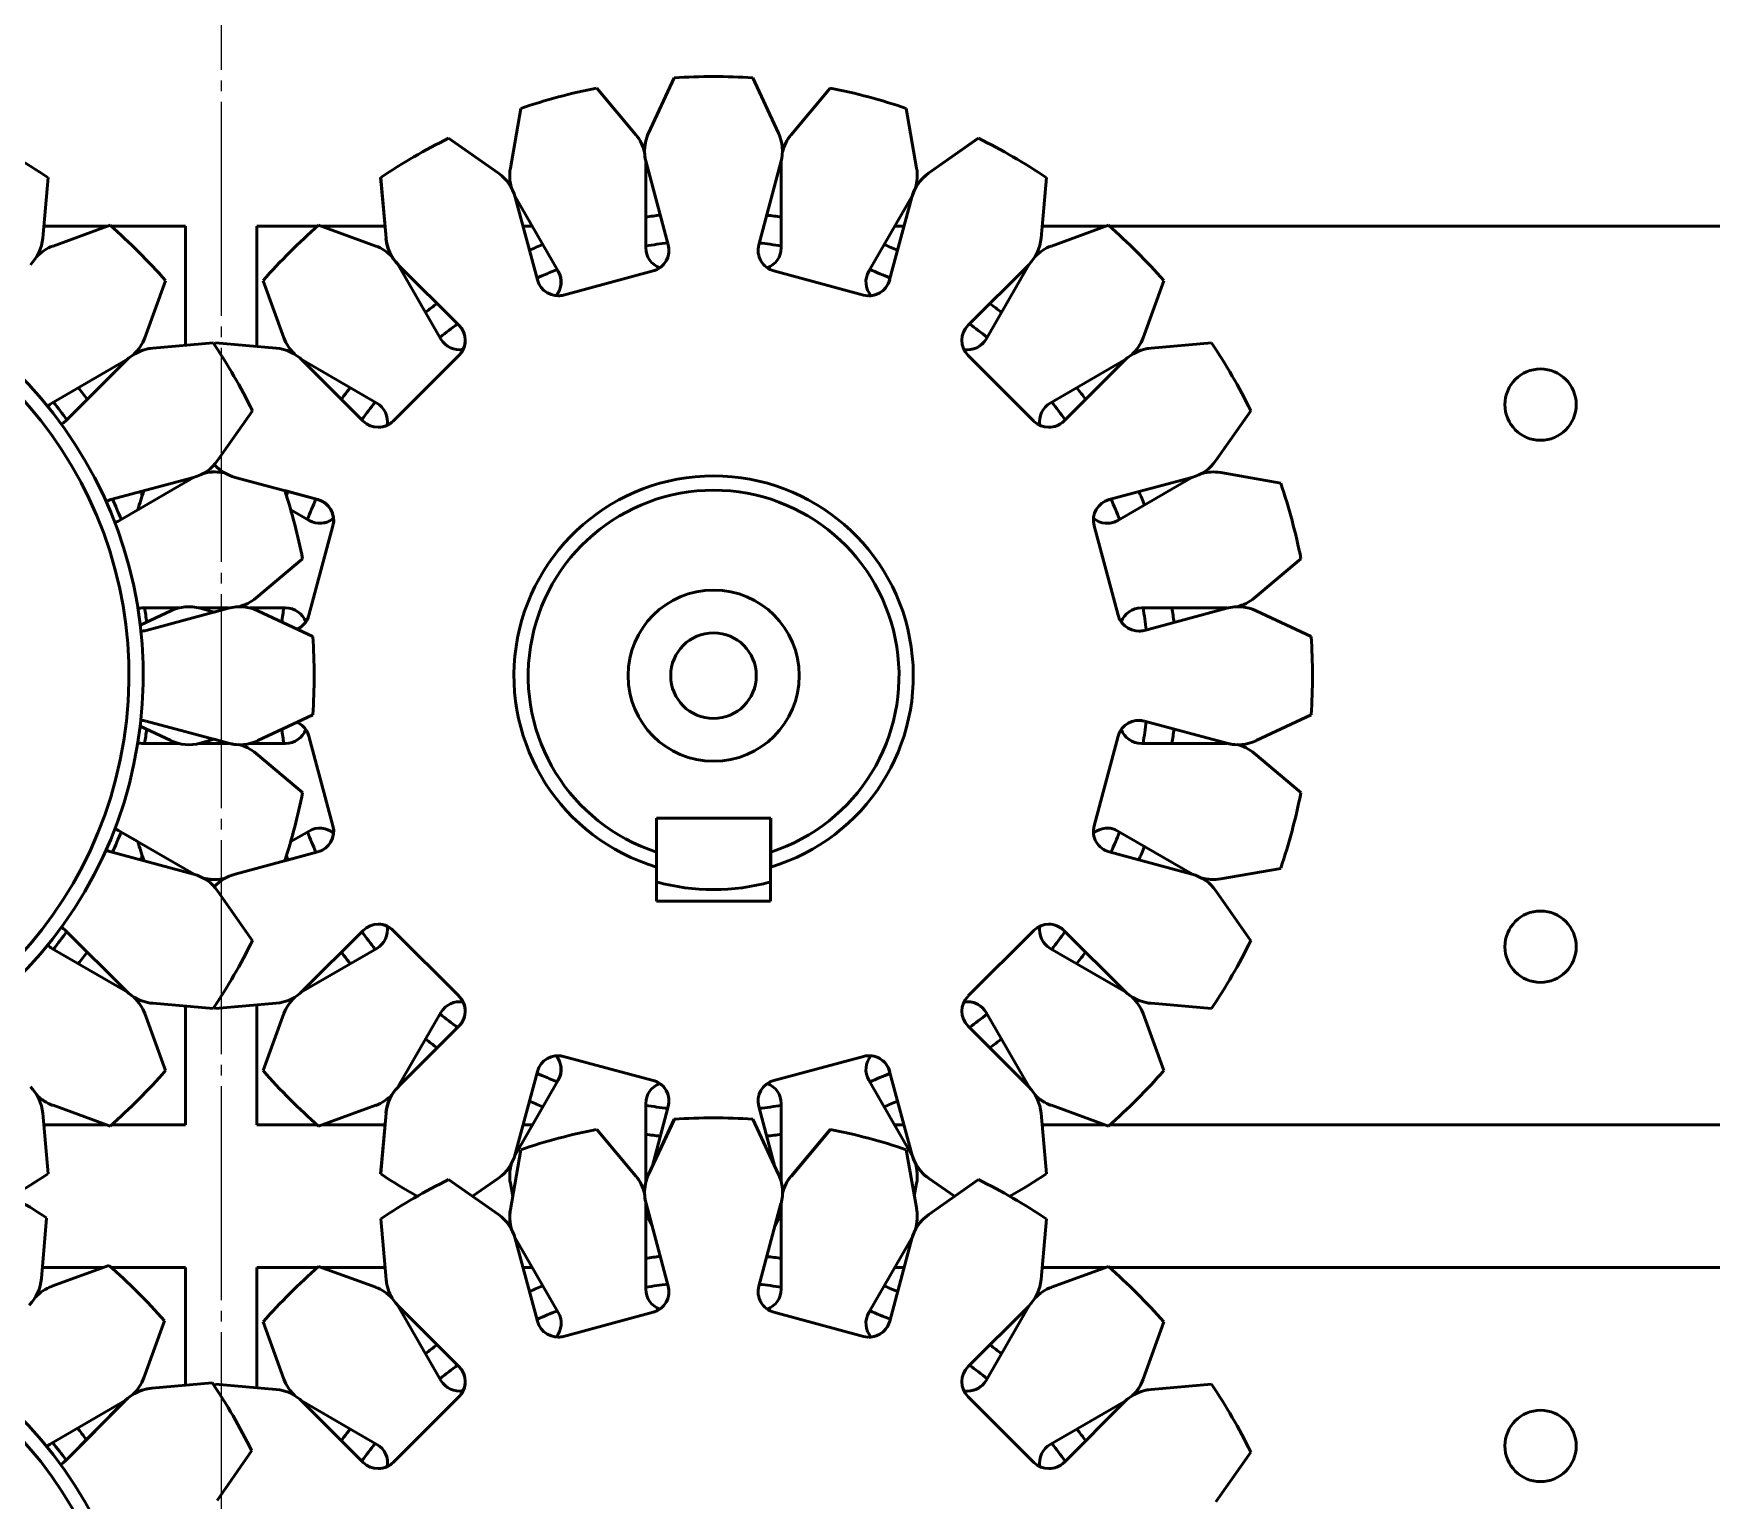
# Model space of a CAD drawing. Header units: millimetres. Extents: x 4915 to 15267, y 4787 to 10268.
# Drawn here: x 6264.6 to 6382.2, y 9086 to 9188.8 of the extents above; entities that cross this region are included whole.
import ezdxf

# ---------------------------------------------------------------- set-up
doc = ezdxf.new("R2010")
doc.units = ezdxf.units.MM
doc.linetypes.add('JIS_08_15', pattern=[17.25, 15, -0.75, 0.75, -0.75])
doc.layers.add('中心線', color=4, linetype='JIS_08_15', lineweight=25)
doc.layers.add('外形線', color=7, linetype='Continuous', lineweight=50)

msp = doc.modelspace()

# ---------------------------------------------------------------- linework, layer by layer
at = {"layer": '中心線'}
msp.add_line((6277.74, 9908.5), (6277.74, 8443.88), dxfattribs=at)
at = {"layer": '外形線'}
for p, q in [((6306.8, 9181.7), (6304.06, 9184.97)), ((6309.5, 9185.69), (6307.7, 9181.82)), ((6307.7, 9181.82), (6309.5, 9185.69)), ((6316.8, 9181.82), (6315, 9185.69)), ((6317.7, 9181.7), (6320.44, 9184.97)), ((6320.44, 9184.97), (6317.7, 9181.7)), ((6298.01, 9179.35), (6298.75, 9183.55)), ((6298.75, 9183.55), (6298.01, 9179.35)), ((6326.49, 9179.35), (6325.75, 9183.55)), ((6297.17, 9179), (6293.68, 9181.45)), ((6330.83, 9181.45), (6327.33, 9179)), ((6327.33, 9179), (6330.82, 9181.45)), ((6307.5, 9173.78), (6307.5, 9179.78)), ((6307.52, 9179.78), (6309.08, 9173.98)), ((6309.07, 9173.98), (6307.52, 9179.78)), ((6315.43, 9173.98), (6316.98, 9179.78)), ((6317, 9173.78), (6317, 9179.78)), ((6317, 9179.78), (6317, 9173.78)), ((6265.22, 9174.45), (6265.59, 9178.7)), ((6289.29, 9174.45), (6288.91, 9178.7)), ((6288.92, 9178.7), (6289.29, 9174.45)), ((6335.22, 9174.45), (6335.59, 9178.7)), ((6299.9, 9171.52), (6298.35, 9177.32)), ((6301.36, 9172.13), (6298.36, 9177.33)), ((6298.36, 9177.33), (6301.36, 9172.13)), ((6323.14, 9172.13), (6326.14, 9177.33)), ((6324.6, 9171.52), (6326.16, 9177.32)), ((6326.16, 9177.32), (6324.6, 9171.52)), ((6265.29, 9175.28), (6269.72, 9175.28)), ((6265.94, 9173.9), (6269.94, 9175.35)), ((6269.94, 9175.35), (6265.94, 9173.9)), ((6270.03, 9175.28), (6275.24, 9175.28)), ((6275.24, 9175.28), (6275.24, 9166.94)), ((6280.24, 9175.28), (6284.47, 9175.28)), ((6280.24, 9166.86), (6280.24, 9175.28)), ((6280.24, 9175.28), (6280.24, 9166.86)), ((6288.57, 9173.9), (6284.56, 9175.35)), ((6284.78, 9175.28), (6289.21, 9175.28)), ((6298.89, 9175.28), (6299.55, 9175.28)), ((6324.95, 9175.28), (6325.61, 9175.28)), ((6335.29, 9175.28), (6339.72, 9175.28)), ((6335.94, 9173.9), (6339.94, 9175.35)), ((6339.94, 9175.35), (6335.94, 9173.9)), ((6340.03, 9175.28), (6420.24, 9175.28)), ((6293.14, 9167.38), (6290.14, 9172.58)), ((6294.4, 9168.35), (6290.15, 9172.59)), ((6290.15, 9172.59), (6294.4, 9168.35)), ((6308.01, 9172.15), (6301.74, 9170.46)), ((6308.01, 9172.15), (6301.74, 9170.46)), ((6322.77, 9170.46), (6316.49, 9172.15)), ((6330.11, 9168.35), (6334.35, 9172.59)), ((6331.36, 9167.38), (6334.36, 9172.58)), ((6334.36, 9172.58), (6331.36, 9167.38)), ((6272.37, 9167.46), (6273.83, 9171.47)), ((6282.13, 9167.46), (6280.67, 9171.47)), ((6280.67, 9171.47), (6282.13, 9167.46)), ((6342.37, 9167.46), (6343.83, 9171.47)), ((6277.17, 9167.11), (6272.93, 9166.74)), ((6272.93, 9166.74), (6277.17, 9167.11)), ((6281.58, 9166.74), (6277.33, 9167.11)), ((6294.4, 9166.23), (6289.8, 9161.63)), ((6294.4, 9166.23), (6289.8, 9161.63)), ((6334.7, 9161.63), (6330.11, 9166.23)), ((6347.17, 9167.11), (6342.93, 9166.74)), ((6342.93, 9166.74), (6347.17, 9167.11)), ((6265.86, 9162.89), (6271.05, 9165.89)), ((6266.82, 9161.63), (6271.07, 9165.87)), ((6271.07, 9165.87), (6266.82, 9161.63)), ((6287.68, 9161.63), (6283.44, 9165.87)), ((6288.64, 9162.89), (6283.45, 9165.89)), ((6283.45, 9165.89), (6288.64, 9162.89)), ((6335.86, 9162.89), (6341.05, 9165.89)), ((6336.82, 9161.63), (6341.07, 9165.87)), ((6341.07, 9165.87), (6336.82, 9161.63)), ((6277.48, 9158.86), (6279.92, 9162.35)), ((6347.48, 9158.86), (6349.92, 9162.35)), ((6276.54, 9158), (6276.68, 9158.02)), ((6276.68, 9158.02), (6276.54, 9157.99)), ((6277.96, 9157.99), (6277.82, 9158.02)), ((6352.02, 9157.28), (6347.82, 9158.02)), ((6270, 9156.13), (6275.8, 9157.68)), ((6275.8, 9157.66), (6270.61, 9154.66)), ((6278.71, 9157.68), (6284.5, 9156.13)), ((6284.5, 9156.13), (6282.2, 9156.75)), ((6340, 9156.13), (6345.8, 9157.68)), ((6340.61, 9154.66), (6345.8, 9157.66)), ((6345.8, 9157.66), (6340.61, 9154.66)), ((6270.61, 9154.66), (6271.89, 9155.41)), ((6283.89, 9154.66), (6282.61, 9155.41)), ((6285.56, 9154.29), (6283.88, 9148.01)), ((6285.56, 9154.29), (6283.88, 9148.01)), ((6340.62, 9148.01), (6338.94, 9154.29)), ((6280.18, 9149.23), (6283.44, 9151.97)), ((6350.18, 9149.23), (6353.44, 9151.97)), ((6272.25, 9148.53), (6274.78, 9148.53)), ((6278.25, 9148.51), (6272.46, 9146.95)), ((6276.17, 9148.53), (6278.25, 9148.53)), ((6277.25, 9148.24), (6276.25, 9148.51)), ((6277.25, 9148.24), (6278.25, 9148.51)), ((6279.73, 9148.53), (6282.25, 9148.53)), ((6342.25, 9148.53), (6348.25, 9148.53)), ((6342.46, 9146.95), (6348.25, 9148.51)), ((6348.25, 9148.51), (6342.46, 9146.95)), ((6272.05, 9147.32), (6274.2, 9148.33)), ((6274.2, 9148.33), (6272.05, 9147.32)), ((6284.16, 9146.53), (6280.3, 9148.33)), ((6354.16, 9146.53), (6350.3, 9148.33)), ((6272.05, 9140.23), (6274.2, 9139.23)), ((6274.2, 9139.23), (6272.05, 9140.23)), ((6272.46, 9140.6), (6278.25, 9139.05)), ((6280.3, 9139.23), (6284.16, 9141.03)), ((6348.25, 9139.05), (6342.46, 9140.6)), ((6342.46, 9140.6), (6348.25, 9139.05)), ((6350.3, 9139.23), (6354.16, 9141.03)), ((6274.78, 9139.03), (6272.25, 9139.03)), ((6278.25, 9139.03), (6276.17, 9139.03)), ((6276.25, 9139.05), (6277.25, 9139.32)), ((6278.25, 9139.05), (6277.25, 9139.32)), ((6282.25, 9139.03), (6279.73, 9139.03)), ((6283.88, 9139.54), (6285.56, 9133.26)), ((6283.88, 9139.54), (6285.56, 9133.26)), ((6338.94, 9133.26), (6340.62, 9139.54)), ((6348.25, 9139.03), (6342.25, 9139.03)), ((6283.44, 9135.58), (6280.18, 9138.32)), ((6353.44, 9135.58), (6350.18, 9138.32)), ((6308.26, 9133.78), (6316.26, 9133.78)), ((6308.26, 9131.41), (6308.26, 9133.78)), ((6316.25, 9130.36), (6316.25, 9133.78)), ((6316.26, 9133.78), (6316.26, 9131.41)), ((6271.89, 9132.15), (6270.61, 9132.89)), ((6270.61, 9132.89), (6275.8, 9129.89)), ((6282.61, 9132.15), (6283.89, 9132.89)), ((6345.8, 9129.89), (6340.61, 9132.89)), ((6340.61, 9132.89), (6345.8, 9129.89)), ((6275.8, 9129.87), (6270, 9131.42)), ((6284.5, 9131.42), (6278.71, 9129.87)), ((6282.2, 9130.81), (6284.5, 9131.42)), ((6345.8, 9129.87), (6340, 9131.42)), ((6308.25, 9127.98), (6308.25, 9130.36)), ((6316.25, 9127.98), (6316.25, 9130.36)), ((6316.25, 9130.36), (6316.25, 9127.98)), ((6347.82, 9129.53), (6352.02, 9130.27)), ((6276.68, 9129.53), (6276.54, 9129.56)), ((6276.54, 9129.56), (6276.68, 9129.53)), ((6279.92, 9125.2), (6277.48, 9128.69)), ((6277.82, 9129.53), (6277.96, 9129.56)), ((6349.92, 9125.2), (6347.48, 9128.69)), ((6316.25, 9127.98), (6308.25, 9127.98)), ((6271.07, 9121.68), (6266.82, 9125.92)), ((6266.82, 9125.92), (6271.07, 9121.68)), ((6283.44, 9121.68), (6287.68, 9125.92)), ((6289.8, 9125.92), (6294.4, 9121.33)), ((6289.8, 9125.92), (6294.4, 9121.33)), ((6330.11, 9121.33), (6334.7, 9125.92)), ((6341.07, 9121.68), (6336.82, 9125.92)), ((6336.82, 9125.92), (6341.07, 9121.68)), ((6271.05, 9121.66), (6265.86, 9124.66)), ((6283.45, 9121.66), (6288.64, 9124.66)), ((6288.64, 9124.66), (6283.45, 9121.66)), ((6341.05, 9121.66), (6335.86, 9124.66)), ((6277.17, 9120.44), (6272.93, 9120.81)), ((6272.93, 9120.81), (6277.17, 9120.44)), ((6275.24, 9120.61), (6275.24, 9112.28)), ((6277.33, 9120.44), (6281.58, 9120.81)), ((6280.24, 9112.28), (6280.24, 9120.69)), ((6280.24, 9120.69), (6280.24, 9112.28)), ((6290.14, 9114.97), (6293.14, 9120.17)), ((6334.36, 9114.97), (6331.36, 9120.17)), ((6331.36, 9120.17), (6334.36, 9114.97)), ((6347.17, 9120.44), (6342.93, 9120.81)), ((6342.93, 9120.81), (6347.17, 9120.44)), ((6273.83, 9116.09), (6272.37, 9120.09)), ((6280.67, 9116.09), (6282.13, 9120.09)), ((6282.13, 9120.09), (6280.67, 9116.09)), ((6290.15, 9114.96), (6294.4, 9119.2)), ((6294.4, 9119.2), (6290.15, 9114.96)), ((6334.35, 9114.96), (6330.11, 9119.2)), ((6343.83, 9116.09), (6342.37, 9120.09)), ((6301.74, 9117.09), (6308.01, 9115.41)), ((6301.74, 9117.09), (6308.01, 9115.41)), ((6316.49, 9115.41), (6322.77, 9117.09)), ((6298.35, 9110.23), (6299.9, 9116.03)), ((6326.16, 9110.23), (6324.6, 9116.03)), ((6324.6, 9116.03), (6326.16, 9110.23)), ((6298.36, 9110.22), (6301.36, 9115.42)), ((6301.36, 9115.42), (6298.36, 9110.22)), ((6326.14, 9110.22), (6323.14, 9115.42)), ((6269.94, 9112.2), (6265.94, 9113.66)), ((6265.94, 9113.66), (6269.94, 9112.2)), ((6284.56, 9112.2), (6288.57, 9113.66)), ((6307.5, 9108.24), (6307.5, 9113.78)), ((6307.94, 9109.33), (6309.07, 9113.57)), ((6309.08, 9113.57), (6307.94, 9109.33)), ((6316.56, 9109.35), (6315.43, 9113.57)), ((6317, 9108.27), (6317, 9113.78)), ((6317, 9113.78), (6317, 9108.27)), ((6339.94, 9112.2), (6335.94, 9113.66)), ((6335.94, 9113.66), (6339.94, 9112.2)), ((6265.59, 9108.86), (6265.22, 9113.1)), ((6269.72, 9112.28), (6265.29, 9112.28)), ((6275.24, 9112.28), (6270.03, 9112.28)), ((6284.47, 9112.28), (6280.24, 9112.28)), ((6289.21, 9112.28), (6284.78, 9112.28)), ((6288.91, 9108.86), (6289.29, 9113.1)), ((6289.29, 9113.1), (6288.92, 9108.86)), ((6299.55, 9112.28), (6298.89, 9112.28)), ((6306.8, 9108.7), (6304.06, 9111.97)), ((6309.51, 9112.69), (6307.7, 9108.82)), ((6307.7, 9108.82), (6309.5, 9112.69)), ((6316.81, 9108.82), (6315, 9112.69)), ((6317.7, 9108.7), (6320.44, 9111.97)), ((6320.45, 9111.97), (6317.71, 9108.7)), ((6325.61, 9112.28), (6324.95, 9112.28)), ((6335.59, 9108.86), (6335.22, 9113.1)), ((6339.72, 9112.28), (6335.29, 9112.28)), ((6420.24, 9112.28), (6340.03, 9112.28)), ((6298.01, 9106.35), (6298.75, 9110.55)), ((6298.75, 9110.55), (6298.01, 9106.35)), ((6326.5, 9106.35), (6325.76, 9110.55)), ((6297.17, 9106), (6293.68, 9108.45)), ((6295.35, 9107.28), (6297.17, 9108.55)), ((6329.16, 9107.28), (6327.33, 9108.55)), ((6327.33, 9108.55), (6329.16, 9107.28)), ((6330.83, 9108.45), (6327.34, 9106)), ((6327.34, 9106), (6330.83, 9108.45)), ((6298.17, 9107.27), (6298.01, 9108.2)), ((6298.01, 9108.2), (6298.17, 9107.27)), ((6326.33, 9107.28), (6326.49, 9108.2)), ((6307.5, 9100.78), (6307.5, 9106.78)), ((6309.08, 9100.98), (6307.52, 9106.78)), ((6307.53, 9106.78), (6309.08, 9100.98)), ((6315.43, 9100.98), (6316.98, 9106.78)), ((6317, 9100.78), (6317, 9106.78)), ((6317, 9106.78), (6317, 9100.78)), ((6265.13, 9101.52), (6265.49, 9105.76)), ((6288.92, 9105.7), (6289.29, 9101.45)), ((6289.29, 9101.45), (6288.92, 9105.7)), ((6307.95, 9105.2), (6307.7, 9105.73)), ((6307.7, 9105.73), (6307.95, 9105.2)), ((6316.57, 9105.23), (6316.8, 9105.73)), ((6335.22, 9101.45), (6335.59, 9105.7)), ((6299.9, 9098.52), (6298.35, 9104.32)), ((6301.37, 9099.13), (6298.37, 9104.33)), ((6298.37, 9104.33), (6301.37, 9099.13)), ((6323.14, 9099.13), (6326.14, 9104.33)), ((6324.61, 9098.52), (6326.16, 9104.32)), ((6326.16, 9104.32), (6324.61, 9098.52)), ((6265.19, 9102.28), (6269.42, 9102.28)), ((6265.85, 9100.97), (6269.85, 9102.43)), ((6269.85, 9102.43), (6265.85, 9100.97)), ((6270.03, 9102.28), (6275.24, 9102.28)), ((6275.24, 9102.28), (6275.24, 9094.04)), ((6280.24, 9102.28), (6284.47, 9102.28)), ((6280.24, 9093.86), (6280.24, 9102.28)), ((6280.24, 9102.28), (6280.24, 9093.86)), ((6288.57, 9100.9), (6284.56, 9102.35)), ((6284.78, 9102.28), (6289.22, 9102.28)), ((6298.9, 9102.28), (6299.55, 9102.28)), ((6324.96, 9102.28), (6325.61, 9102.28)), ((6335.29, 9102.28), (6339.73, 9102.28)), ((6335.94, 9100.9), (6339.94, 9102.35)), ((6339.94, 9102.35), (6335.94, 9100.9)), ((6340.03, 9102.28), (6420.24, 9102.28)), ((6293.14, 9094.38), (6290.14, 9099.58)), ((6294.4, 9095.35), (6290.16, 9099.59)), ((6290.16, 9099.59), (6294.4, 9095.35)), ((6308.02, 9099.15), (6301.74, 9097.46)), ((6308.02, 9099.15), (6301.74, 9097.46)), ((6322.77, 9097.46), (6316.49, 9099.15)), ((6330.11, 9095.35), (6334.35, 9099.59)), ((6331.37, 9094.38), (6334.37, 9099.58)), ((6334.37, 9099.58), (6331.37, 9094.38)), ((6272.31, 9094.55), (6273.75, 9098.56)), ((6282.13, 9094.46), (6280.67, 9098.47)), ((6280.67, 9098.47), (6282.13, 9094.46)), ((6342.37, 9094.46), (6343.83, 9098.47)), ((6277.11, 9094.21), (6272.86, 9093.83)), ((6272.86, 9093.83), (6277.11, 9094.21)), ((6281.58, 9093.74), (6277.33, 9094.11)), ((6294.4, 9093.23), (6289.8, 9088.63)), ((6294.4, 9093.23), (6289.8, 9088.63)), ((6334.71, 9088.63), (6330.11, 9093.23)), ((6347.17, 9094.11), (6342.93, 9093.74)), ((6342.93, 9093.74), (6347.17, 9094.11)), ((6265.8, 9089.96), (6270.99, 9092.97)), ((6266.77, 9088.7), (6271, 9092.96)), ((6271.01, 9092.96), (6266.77, 9088.7)), ((6287.68, 9088.63), (6283.44, 9092.87)), ((6288.65, 9089.89), (6283.45, 9092.89)), ((6283.45, 9092.89), (6288.65, 9089.89)), ((6335.86, 9089.89), (6341.06, 9092.89)), ((6336.83, 9088.63), (6341.07, 9092.87)), ((6341.07, 9092.87), (6336.83, 9088.63)), ((6277.44, 9085.96), (6279.87, 9089.46)), ((6347.48, 9085.86), (6349.92, 9089.35))]:
    msp.add_line(p, q, dxfattribs=at).dxf.unprotected_set("ltscale", 0)
for points in [[(6308.26, 9130.36), (6308.26, 9130.4), (6308.26, 9130.45), (6308.26, 9130.49), (6308.26, 9130.54), (6308.26, 9130.58), (6308.26, 9130.63), (6308.26, 9130.67), (6308.26, 9130.71), (6308.26, 9130.76), (6308.26, 9130.8), (6308.26, 9130.85), (6308.26, 9130.89), (6308.26, 9130.93), (6308.26, 9130.98), (6308.26, 9131.02), (6308.26, 9131.06), (6308.26, 9131.11), (6308.26, 9131.15), (6308.26, 9131.19), (6308.26, 9131.24), (6308.26, 9131.28), (6308.26, 9131.32), (6308.26, 9131.36), (6308.26, 9131.41)], [(6316.26, 9131.41), (6316.26, 9131.36), (6316.26, 9131.32), (6316.26, 9131.28), (6316.26, 9131.24), (6316.26, 9131.19), (6316.26, 9131.15), (6316.26, 9131.11), (6316.26, 9131.06), (6316.26, 9131.02), (6316.26, 9130.98), (6316.26, 9130.93), (6316.26, 9130.89), (6316.26, 9130.85), (6316.26, 9130.8), (6316.26, 9130.76), (6316.26, 9130.71), (6316.26, 9130.67), (6316.26, 9130.63), (6316.26, 9130.58), (6316.26, 9130.54), (6316.26, 9130.49), (6316.26, 9130.45), (6316.26, 9130.4), (6316.26, 9130.36)]]:
    msp.add_lwpolyline(points, dxfattribs=at).dxf.unprotected_set("ltscale", 0)
for centre, radius in [((6370.24, 9162.78), 2.5), ((6312.26, 9143.78), 6), ((6312.25, 9143.78), 3), ((6370.24, 9124.78), 2.5), ((6370.24, 9089.78), 2.5)]:
    msp.add_circle(centre, radius, dxfattribs=at).dxf.unprotected_set("ltscale", 0)
for centre, radius, start, end in [((6312.25, 9143.78), 42, 101.2469, 108.7531), ((6312.25, 9143.78), 42, 101.2469, 108.7531), ((6312.25, 9143.78), 42, 86.2469, 93.7531), ((6312.25, 9143.78), 42, 90, 93.7531), ((6312.25, 9143.78), 42, 71.2469, 78.7531), ((6242.25, 9143.78), 42, 56.2469, 63.7531), ((6312.25, 9143.78), 42, 116.2469, 123.7531), ((6312.25, 9143.78), 42, 116.2469, 123.7531), ((6304.5, 9179.78), 3, 13.2787, 40), ((6310.42, 9180.56), 3, 155, 195), ((6310.42, 9180.56), 3, 155, 181.7213), ((6314.08, 9180.56), 3, 345, 25), ((6320, 9179.78), 3, 140, 166.5272), ((6320, 9179.78), 3, 140, 166.6235), ((6312.25, 9143.78), 42, 56.2469, 63.7531), ((6310.42, 9180.56), 3, 181.7213, 193.2787), ((6295.45, 9176.54), 3, 15, 55), ((6300.96, 9178.83), 3, 170, 196.5503), ((6300.96, 9178.83), 3, 170, 196.6351), ((6329.06, 9176.54), 3, 125, 165), ((6323.54, 9178.83), 3, 343.2787, 10), ((6329.05, 9176.54), 3, 125, 151.7213), ((6329.05, 9176.54), 3, 151.7213, 163.2787), ((6312.24, 9143.78), 32.5, 96.5817, 98.3894), ((6312.25, 9143.78), 32.5, 96.5888, 98.3967), ((6312.25, 9143.78), 32.5, 81.5904, 83.3952), ((6262.23, 9174.71), 3, 315, 355), ((6242.25, 9143.78), 42, 41.2469, 48.7531), ((6312.25, 9143.78), 42, 131.2469, 138.7531), ((6312.25, 9143.78), 42, 131.2469, 138.7531), ((6292.27, 9174.71), 3, 185, 211.7213), ((6292.28, 9174.71), 3, 185, 225), ((6332.23, 9174.71), 3, 315, 355), ((6312.25, 9143.78), 42, 41.2469, 48.7531), ((6242.26, 9143.78), 30, 270, 160.5288), ((6266.96, 9171.08), 3, 110, 136.5555), ((6266.96, 9171.08), 3, 110, 136.6379), ((6287.54, 9171.08), 3, 43.2787, 70), ((6292.27, 9174.71), 3, 211.7213, 223.2787), ((6312.24, 9143.78), 32.5, 111.5847, 113.3881), ((6312.25, 9143.78), 32.5, 111.5911, 113.3952), ((6312.25, 9143.78), 30.5, 96.0333, 98.9522), ((6309, 9173.78), 1.5, 180, 249.9583), ((6307.63, 9173.6), 1.5, 285, 15), ((6307.63, 9173.6), 1.5, 305.0416, 15), ((6316.88, 9173.6), 1.5, 165, 255), ((6312.25, 9143.78), 30.5, 81.035, 83.9506), ((6315.5, 9173.78), 1.5, 290.097, 0), ((6315.5, 9173.78), 1.5, 290.0694, 0), ((6312.25, 9143.78), 32.5, 66.5888, 68.3977), ((6336.96, 9171.08), 3, 110, 136.5555), ((6336.96, 9171.08), 3, 110, 136.6379), ((6242.26, 9143.78), 29, 270, 161.096), ((6312.25, 9143.78), 30.5, 111.0358, 113.9506), ((6300.06, 9171.38), 1.5, 320.0502, 30), ((6300.07, 9171.38), 1.5, 320.0459, 30), ((6307.63, 9173.6), 1.5, 285, 305.0416), ((6324.44, 9171.38), 1.5, 150, 219.9583), ((6312.25, 9143.78), 30.5, 66.0333, 68.9532), ((6301.35, 9171.91), 1.5, 195, 285), ((6323.16, 9171.91), 1.5, 255, 345), ((6323.15, 9171.91), 1.5, 275.0416, 345), ((6312.24, 9143.78), 32.5, 126.5855, 128.3913), ((6312.25, 9143.78), 32.5, 126.5907, 128.3977), ((6301.35, 9171.91), 1.5, 270.0198, 285), ((6323.15, 9171.91), 1.5, 270.0198, 275.0416), ((6312.25, 9143.78), 32.5, 51.5911, 53.3976), ((6312.25, 9143.78), 30.5, 126.0352, 128.9532), ((6312.25, 9143.78), 30.5, 51.0358, 53.953), ((6269.55, 9168.49), 3, 313.2787, 340), ((6284.95, 9168.49), 3, 200, 226.6188), ((6284.95, 9168.49), 3, 200, 226.6697), ((6294.44, 9168.13), 1.5, 210, 279.9583), ((6293.34, 9167.29), 1.5, 335.0416, 45), ((6293.34, 9167.29), 1.5, 315, 45), ((6331.17, 9167.29), 1.5, 135, 225), ((6330.07, 9168.13), 1.5, 260.0854, 330), ((6330.06, 9168.13), 1.5, 270.0198, 330), ((6339.55, 9168.49), 3, 313.2787, 340), ((6273.19, 9163.75), 3, 95, 135), ((6273.19, 9163.75), 3, 121.7213, 133.2787), ((6273.19, 9163.75), 3, 95, 121.7213), ((6242.25, 9143.78), 42, 26.2469, 33.7531), ((6312.25, 9143.78), 42, 146.2469, 146.4414), ((6312.25, 9143.78), 42, 146.2469, 146.4426), ((6281.32, 9163.75), 3, 45, 85), ((6293.34, 9167.29), 1.5, 315, 335.0416), ((6294.44, 9168.13), 1.5, 270.0198, 280.002), ((6343.19, 9163.75), 3, 95, 135), ((6343.19, 9163.75), 3, 121.7213, 133.2787), ((6343.19, 9163.75), 3, 95, 121.7213), ((6312.25, 9143.78), 42, 26.2469, 33.7531), ((6370.24, 9162.78), 2.5, 0, 89.9842), ((6242.24, 9143.78), 32.5, 36.5865, 38.3974), ((6312.24, 9143.78), 32.5, 141.5894, 143.3924), ((6312.25, 9143.78), 32.5, 141.5931, 143.3976), ((6312.25, 9143.78), 32.5, 36.5907, 38.4004), ((6266.61, 9161.59), 1.5, 120, 134.039), ((6242.24, 9143.78), 30.5, 36.0307, 38.9527), ((6312.25, 9143.78), 30.5, 141.0377, 143.953), ((6287.89, 9161.59), 1.5, 350.0214, 60), ((6287.89, 9161.59), 1.5, 350.0417, 60), ((6336.61, 9161.59), 1.5, 120, 189.938), ((6312.25, 9143.78), 30.5, 36.0352, 38.9559), ((6370.24, 9162.78), 2.5, 270.0158, 0), ((6265.76, 9162.69), 1.5, 300.9727, 315), ((6265.76, 9162.69), 1.5, 300.9406, 315), ((6288.74, 9162.69), 1.5, 225, 315), ((6288.74, 9162.69), 1.5, 294.9584, 315), ((6335.76, 9162.69), 1.5, 225, 315), ((6335.76, 9162.69), 1.5, 270.0198, 315), ((6288.74, 9162.69), 1.5, 270.0198, 294.9584), ((6275.02, 9160.58), 3, 285, 325), ((6277.3, 9155.06), 3, 80, 106.6746), ((6277.2, 9155.06), 3, 90, 100), ((6277.2, 9155.06), 3, 89.0085, 100), ((6279.48, 9160.58), 3, 221.9124, 255), ((6279.48, 9160.58), 3, 221.9272, 239.4976), ((6345.02, 9160.58), 3, 285, 325), ((6347.3, 9155.06), 3, 90, 106.6283), ((6347.3, 9155.06), 3, 80, 106.6746), ((6312.25, 9143.78), 42, 162.0131, 163.9259), ((6312.25, 9143.78), 42, 162.0127, 163.9259), ((6242.24, 9143.78), 32.5, 22.8556, 23.4002), ((6242.25, 9143.78), 42, 11.2469, 17.9878), ((6312.24, 9143.78), 32.5, 156.5921, 157.1062), ((6312.25, 9143.78), 32.5, 156.594, 157.1169), ((6312.26, 9143.78), 14, 286.6015, 253.3985), ((6312.26, 9143.78), 13, 287.9202, 252.0798), ((6312.25, 9143.78), 32.5, 21.5931, 23.4017), ((6312.25, 9143.78), 42, 11.2469, 18.7531), ((6270.39, 9154.68), 1.5, 105, 119.026), ((6242.24, 9143.78), 30.5, 21.0345, 23.9555), ((6312.25, 9143.78), 30.5, 156.0385, 158.9559), ((6284.11, 9154.68), 1.5, 5.0416, 75), ((6284.12, 9154.68), 1.5, 345, 75), ((6340.39, 9154.68), 1.5, 105, 195), ((6312.25, 9143.78), 30.5, 21.0377, 23.9572), ((6269.86, 9155.96), 1.5, 286.0546, 300), ((6269.86, 9155.96), 1.5, 286.0176, 300), ((6284.64, 9155.96), 1.5, 240, 309.9583), ((6284.64, 9155.96), 1.5, 270.0198, 310.0064), ((6284.11, 9154.68), 1.5, 345, 5.0416), ((6339.86, 9155.96), 1.5, 230.0897, 300), ((6339.86, 9155.96), 1.5, 270.0198, 300), ((6272.25, 9147.03), 1.5, 90, 103.9629), ((6242.24, 9143.78), 30.5, 7.0834, 8.9596), ((6275.47, 9145.61), 3, 75, 115), ((6275.47, 9145.61), 3, 103.3909, 115), ((6242.24, 9143.78), 32.5, 8.2041, 8.4041), ((6279.03, 9145.61), 3, 65, 105), ((6279.03, 9145.61), 3, 91.7213, 103.2787), ((6278.25, 9151.53), 3, 283.2787, 310), ((6312.24, 9143.78), 32.5, 171.5959, 171.7853), ((6312.25, 9143.78), 32.5, 171.5959, 171.7879), ((6312.25, 9143.78), 30.5, 171.0404, 172.9065), ((6282.25, 9147.03), 1.5, 20.0022, 90), ((6282.25, 9147.03), 1.5, 20.0417, 90), ((6342.25, 9147.03), 1.5, 90, 159.9189), ((6312.25, 9143.78), 30.5, 6.0385, 8.9596), ((6312.25, 9143.78), 32.5, 6.594, 8.4041), ((6349.03, 9145.61), 3, 65, 105), ((6349.03, 9145.61), 3, 91.7213, 103.2787), ((6348.25, 9151.53), 3, 283.2787, 310), ((6282.43, 9148.4), 1.5, 294.7251, 345), ((6282.43, 9148.4), 1.5, 294.747, 324.9584), ((6282.43, 9148.4), 1.5, 324.9584, 345), ((6342.07, 9148.4), 1.5, 195, 285), ((6272.07, 9148.4), 1.5, 271.0001, 285), ((6242.25, 9143.78), 42, 356.2469, 3.7531), ((6312.25, 9143.78), 3, 270.029, 89.971), ((6342.07, 9148.4), 1.5, 270.0198, 285), ((6312.25, 9143.78), 42, 356.2469, 3.7531), ((6272.07, 9139.15), 1.5, 75, 88.9999), ((6282.43, 9139.15), 1.5, 35.0416, 65.2529), ((6282.43, 9139.15), 1.5, 15, 65.2748), ((6342.07, 9139.15), 1.5, 75, 165), ((6342.07, 9139.15), 1.5, 75, 89.9802), ((6312.25, 9143.78), 30.5, 351.0404, 353.9615), ((6272.25, 9140.53), 1.5, 256.0371, 270), ((6242.24, 9143.78), 30.5, 351.0404, 352.9166), ((6275.47, 9141.94), 3, 245, 256.6092), ((6275.47, 9141.94), 3, 245, 285), ((6242.24, 9143.78), 32.5, 351.5959, 351.7959), ((6279.03, 9141.94), 3, 255, 295), ((6279.03, 9141.94), 3, 256.7212, 268.2788), ((6312.24, 9143.78), 32.5, 188.2147, 188.4041), ((6312.25, 9143.78), 32.5, 188.2121, 188.4041), ((6312.25, 9143.78), 30.5, 187.0935, 188.9596), ((6282.25, 9140.53), 1.5, 270, 339.9978), ((6282.25, 9140.53), 1.5, 270, 339.9583), ((6282.43, 9139.15), 1.5, 15, 35.0416), ((6342.25, 9140.53), 1.5, 200.0812, 270), ((6312.25, 9143.78), 32.5, 351.5959, 353.406), ((6349.03, 9141.94), 3, 255, 295), ((6349.03, 9141.94), 3, 256.7212, 268.2788), ((6278.25, 9136.03), 3, 50, 76.7212), ((6348.25, 9136.03), 3, 50, 76.7212), ((6242.25, 9143.78), 42, 342.0122, 348.7531), ((6312.25, 9143.78), 42, 341.2469, 348.7531), ((6284.12, 9132.87), 1.5, 285, 15), ((6284.11, 9132.87), 1.5, 354.9584, 15), ((6340.39, 9132.87), 1.5, 165, 255), ((6242.24, 9143.78), 30.5, 336.0445, 338.9655), ((6269.86, 9131.59), 1.5, 60, 73.9454), ((6269.86, 9131.59), 1.5, 60, 73.9824), ((6312.25, 9143.78), 42, 196.0741, 197.9869), ((6312.25, 9143.78), 42, 196.0741, 197.9873), ((6312.25, 9143.78), 30.5, 201.0441, 203.9615), ((6284.64, 9131.59), 1.5, 50.0417, 120), ((6284.11, 9132.87), 1.5, 285, 354.9584), ((6284.64, 9131.59), 1.5, 49.9937, 89.9802), ((6339.86, 9131.59), 1.5, 60, 129.9103), ((6339.86, 9131.59), 1.5, 60, 89.9802), ((6312.25, 9143.78), 30.5, 336.0428, 338.9623), ((6270.39, 9132.87), 1.5, 240.974, 255), ((6242.24, 9143.78), 32.5, 336.5998, 337.1444), ((6312.25, 9143.78), 32.5, 202.8831, 203.406), ((6312.24, 9143.78), 32.5, 202.8938, 203.4079), ((6312.25, 9143.78), 32.5, 336.5983, 338.4069), ((6275.02, 9126.97), 3, 35, 75), ((6277.3, 9132.49), 3, 253.3253, 280), ((6279.48, 9126.97), 3, 105, 138.0876), ((6345.02, 9126.97), 3, 35, 75), ((6347.3, 9132.49), 3, 253.3716, 270), ((6347.3, 9132.49), 3, 253.3253, 280), ((6277.2, 9132.49), 3, 260, 270), ((6277.2, 9132.49), 3, 260, 270.9915), ((6279.48, 9126.97), 3, 120.5024, 138.0728), ((6312.25, 9143.78), 15, 254.5474, 285.466), ((6370.24, 9124.78), 2.5, 0, 89.9842), ((6265.76, 9124.86), 1.5, 45, 59.0274), ((6265.76, 9124.86), 1.5, 45, 59.0595), ((6288.74, 9124.86), 1.5, 45, 135), ((6287.89, 9125.96), 1.5, 300, 9.9787), ((6287.89, 9125.96), 1.5, 300, 9.9583), ((6288.74, 9124.86), 1.5, 65.0416, 89.9802), ((6288.74, 9124.86), 1.5, 45, 65.0416), ((6335.76, 9124.86), 1.5, 45, 135), ((6336.61, 9125.96), 1.5, 170.062, 240), ((6335.76, 9124.86), 1.5, 45, 89.9802), ((6266.61, 9125.96), 1.5, 225.961, 240), ((6242.24, 9143.78), 30.5, 321.0473, 323.9693), ((6242.25, 9143.78), 42, 326.2469, 333.7531), ((6312.25, 9143.78), 30.5, 216.047, 218.9623), ((6312.25, 9143.78), 30.5, 321.0441, 323.9648), ((6312.25, 9143.78), 42, 326.2469, 333.7531), ((6242.24, 9143.78), 32.5, 321.6026, 323.4135), ((6312.24, 9143.78), 32.5, 216.6076, 218.4106), ((6312.25, 9143.78), 32.5, 216.6024, 218.4069), ((6312.25, 9143.78), 32.5, 321.5996, 323.4093), ((6370.24, 9124.78), 2.5, 270.0158, 0), ((6273.19, 9123.8), 3, 225, 265), ((6273.19, 9123.8), 3, 226.7212, 238.2788), ((6281.32, 9123.8), 3, 275, 315), ((6343.19, 9123.8), 3, 225, 265), ((6343.19, 9123.8), 3, 226.7212, 238.2788), ((6269.55, 9119.06), 3, 20, 46.7212), ((6273.19, 9123.8), 3, 238.2788, 265), ((6312.25, 9143.78), 42, 213.5574, 213.7531), ((6312.25, 9143.78), 42, 213.5586, 213.7531), ((6284.95, 9119.06), 3, 133.3302, 160), ((6284.95, 9119.06), 3, 133.3811, 160), ((6294.44, 9119.42), 1.5, 80.0417, 150), ((6293.34, 9120.26), 1.5, 24.9584, 45), ((6293.34, 9120.26), 1.5, 315, 45), ((6293.34, 9120.26), 1.5, 315, 24.9584), ((6294.44, 9119.42), 1.5, 79.998, 89.9802), ((6331.17, 9120.26), 1.5, 135, 225), ((6330.07, 9119.42), 1.5, 30, 99.9147), ((6330.06, 9119.42), 1.5, 30, 89.9802), ((6339.55, 9119.06), 3, 20, 46.7212), ((6343.19, 9123.8), 3, 238.2788, 265), ((6312.25, 9143.78), 30.5, 231.0468, 233.9648), ((6312.25, 9143.78), 30.5, 306.047, 308.9642), ((6312.25, 9143.78), 32.5, 231.6023, 233.4093), ((6312.24, 9143.78), 32.5, 231.6087, 233.4145), ((6312.25, 9143.78), 32.5, 306.6024, 308.4089), ((6301.35, 9115.64), 1.5, 75, 165), ((6300.06, 9116.17), 1.5, 330, 39.9498), ((6300.07, 9116.17), 1.5, 330, 39.9541), ((6301.35, 9115.64), 1.5, 75, 89.9802), ((6323.16, 9115.64), 1.5, 15, 105), ((6324.44, 9116.17), 1.5, 140.0417, 210), ((6323.15, 9115.64), 1.5, 84.9584, 89.9802), ((6323.15, 9115.64), 1.5, 15, 84.9584), ((6242.25, 9143.78), 42, 311.2469, 318.7531), ((6312.25, 9143.78), 42, 221.2469, 228.7531), ((6312.25, 9143.78), 42, 221.2469, 228.7531), ((6312.25, 9143.78), 30.5, 246.0494, 248.9642), ((6312.25, 9143.78), 30.5, 291.0468, 293.9667), ((6312.25, 9143.78), 42, 311.2469, 318.7531), ((6262.23, 9112.84), 3, 5, 45), ((6266.96, 9116.47), 3, 223.4444, 250), ((6266.96, 9116.47), 3, 223.362, 250), ((6287.54, 9116.47), 3, 290, 316.7212), ((6292.28, 9112.84), 3, 135, 175), ((6292.27, 9112.84), 3, 148.2788, 175), ((6292.27, 9112.84), 3, 136.7212, 148.2788), ((6309, 9113.78), 1.5, 110.0417, 180), ((6307.63, 9113.96), 1.5, 54.9584, 75), ((6307.63, 9113.96), 1.5, 345, 75), ((6307.63, 9113.96), 1.5, 345, 54.9584), ((6316.88, 9113.96), 1.5, 105, 195), ((6315.5, 9113.78), 1.5, 0, 69.9307), ((6315.5, 9113.78), 1.5, 0, 69.903), ((6332.23, 9112.84), 3, 5, 45), ((6336.96, 9116.47), 3, 223.4444, 250), ((6336.96, 9116.47), 3, 223.362, 250), ((6312.24, 9143.78), 32.5, 246.6119, 248.4153), ((6312.25, 9143.78), 32.5, 246.6048, 248.4089), ((6312.25, 9143.78), 30.5, 261.0478, 263.9667), ((6312.25, 9143.78), 30.5, 276.0494, 278.965), ((6312.25, 9143.78), 32.5, 291.6023, 293.4112), ((6312.25, 9070.78), 42, 101.2469, 108.7531), ((6312.25, 9070.78), 42, 101.2469, 108.7531), ((6312.25, 9070.78), 42, 90, 93.7531), ((6312.25, 9070.78), 42, 86.2469, 93.7531), ((6312.25, 9070.78), 42, 71.2469, 78.7531), ((6312.24, 9143.78), 32.5, 261.6106, 263.4183), ((6312.25, 9143.78), 32.5, 261.6033, 263.4112), ((6312.25, 9143.78), 32.5, 276.6048, 278.4096), ((6295.45, 9111.01), 3, 305, 345), ((6300.96, 9108.72), 3, 163.3648, 190), ((6329.06, 9111.01), 3, 195, 235), ((6329.05, 9111.01), 3, 196.7212, 208.2788), ((6323.54, 9108.72), 3, 350, 16.7212), ((6329.05, 9111.01), 3, 208.2788, 235), ((6242.25, 9070.78), 42, 56.4126, 63.9188), ((6242.25, 9143.78), 42, 299.654, 303.7531), ((6312.25, 9143.78), 42, 236.2469, 240.3503), ((6312.25, 9143.78), 42, 236.2469, 240.3495), ((6312.25, 9070.78), 42, 116.2469, 123.7531), ((6312.25, 9070.78), 42, 116.2469, 123.7531), ((6300.96, 9108.72), 3, 163.4496, 190), ((6304.5, 9106.78), 3, 13.2787, 40), ((6310.42, 9107.56), 3, 155, 195), ((6310.42, 9107.56), 3, 155, 181.7213), ((6314.09, 9107.56), 3, 345, 25), ((6320, 9106.78), 3, 140, 166.6235), ((6320, 9106.78), 3, 140, 166.5272), ((6312.25, 9070.78), 42, 56.2469, 63.7531), ((6312.25, 9143.78), 42, 299.654, 303.7531), ((6310.42, 9107.56), 3, 181.7213, 193.2787), ((6300.96, 9105.83), 3, 170, 196.5503), ((6300.97, 9105.83), 3, 170, 196.6351), ((6310.42, 9107), 3, 193.5295, 205), ((6310.42, 9107), 3, 193.6137, 205), ((6314.08, 9107), 3, 335, 346.6634), ((6323.54, 9105.83), 3, 343.2787, 10), ((6295.45, 9103.54), 3, 15, 55), ((6329.06, 9103.54), 3, 125, 165), ((6329.06, 9103.54), 3, 151.7213, 163.2787), ((6329.06, 9103.54), 3, 125, 151.7213), ((6312.24, 9070.78), 32.5, 96.577, 98.3845), ((6312.25, 9070.78), 32.5, 96.5841, 98.3919), ((6312.25, 9070.78), 32.5, 81.5855, 83.3905), ((6262.14, 9101.77), 3, 315.1657, 355.1657), ((6242.25, 9070.78), 42, 41.4126, 48.9188), ((6312.25, 9070.78), 42, 131.2469, 138.7531), ((6312.25, 9070.78), 42, 131.2469, 138.7531), ((6292.28, 9101.71), 3, 185, 211.7213), ((6292.28, 9101.71), 3, 185, 225), ((6332.23, 9101.71), 3, 315, 355), ((6312.25, 9070.78), 42, 41.2469, 48.7531), ((6242.26, 9070.78), 30, 270, 160.5288), ((6266.89, 9098.15), 3, 110.1657, 136.7209), ((6266.89, 9098.15), 3, 110.1657, 136.8034), ((6287.54, 9098.08), 3, 43.2787, 70), ((6312.24, 9070.78), 32.5, 111.5805, 113.3834), ((6312.25, 9070.78), 32.5, 111.5869, 113.3905), ((6312.25, 9070.78), 30.5, 96.0283, 98.9471), ((6309, 9100.78), 1.5, 180, 249.9583), ((6307.63, 9100.6), 1.5, 285, 15), ((6307.63, 9100.6), 1.5, 305.0416, 15), ((6316.88, 9100.6), 1.5, 165, 255), ((6312.25, 9070.78), 30.5, 81.0299, 83.9456), ((6315.5, 9100.78), 1.5, 290.097, 0), ((6315.5, 9100.78), 1.5, 290.0694, 0), ((6312.25, 9070.78), 32.5, 66.5841, 68.3935), ((6336.97, 9098.08), 3, 110, 136.6379), ((6336.96, 9098.08), 3, 110, 136.5555), ((6242.26, 9070.78), 29, 270, 161.096), ((6292.28, 9101.71), 3, 211.7213, 223.2787), ((6312.25, 9070.78), 30.5, 111.0313, 113.9456), ((6300.07, 9098.38), 1.5, 320.0502, 30), ((6300.07, 9098.38), 1.5, 320.0459, 30), ((6307.63, 9100.6), 1.5, 285, 305.0416), ((6324.44, 9098.38), 1.5, 150, 219.9583), ((6312.25, 9070.78), 30.5, 66.0283, 68.9487), ((6301.35, 9098.91), 1.5, 195, 285), ((6323.16, 9098.91), 1.5, 255, 345), ((6323.16, 9098.91), 1.5, 275.0416, 345), ((6312.24, 9070.78), 32.5, 126.582, 128.3871), ((6312.25, 9070.78), 32.5, 126.5872, 128.3935), ((6301.35, 9098.91), 1.5, 270.0198, 285), ((6323.16, 9098.91), 1.5, 270.0198, 275.0416), ((6312.25, 9070.78), 32.5, 51.5869, 53.3942), ((6269.48, 9095.57), 3, 313.4443, 340.1657), ((6284.95, 9095.49), 3, 200, 226.6188), ((6284.95, 9095.49), 3, 200, 226.6697), ((6312.25, 9070.78), 30.5, 126.0316, 128.9487), ((6294.44, 9095.13), 1.5, 210, 279.9583), ((6293.34, 9094.29), 1.5, 335.0416, 45), ((6293.34, 9094.29), 1.5, 315, 45), ((6331.17, 9094.29), 1.5, 135, 225), ((6330.07, 9095.13), 1.5, 260.0854, 330), ((6330.07, 9095.13), 1.5, 270.0198, 330), ((6312.25, 9070.78), 30.5, 51.0313, 53.9493), ((6339.56, 9095.49), 3, 313.2787, 340), ((6273.13, 9090.84), 3, 95.1657, 135.1657), ((6273.13, 9090.84), 3, 121.887, 133.4443), ((6273.13, 9090.84), 3, 95.1657, 121.887), ((6242.25, 9070.78), 42, 26.4126, 33.9188), ((6312.25, 9070.78), 42, 146.2469, 146.4414), ((6312.25, 9070.78), 42, 146.2469, 146.4426), ((6281.32, 9090.75), 3, 45, 85), ((6293.34, 9094.29), 1.5, 315, 335.0416), ((6294.44, 9095.13), 1.5, 270.0198, 280.002), ((6343.19, 9090.75), 3, 95, 135), ((6343.19, 9090.75), 3, 121.7213, 133.2787), ((6343.19, 9090.75), 3, 95, 121.7213), ((6312.25, 9070.78), 42, 26.2469, 33.7531), ((6370.24, 9089.78), 2.5, 0, 89.9842), ((6242.24, 9070.78), 32.5, 36.7487, 38.5606), ((6312.24, 9070.78), 32.5, 141.587, 143.3889), ((6312.25, 9070.78), 32.5, 141.5907, 143.3941), ((6312.25, 9070.78), 32.5, 36.5873, 38.398), ((6266.56, 9088.66), 1.5, 120.1657, 134.2863), ((6242.24, 9070.78), 30.5, 36.1927, 39.1158), ((6312.25, 9070.78), 30.5, 141.0351, 143.9493), ((6287.9, 9088.59), 1.5, 350.0214, 60), ((6287.9, 9088.59), 1.5, 350.0417, 60), ((6336.61, 9088.59), 1.5, 120, 189.938), ((6312.25, 9070.78), 30.5, 36.0316, 38.9533), ((6370.24, 9089.78), 2.5, 270.0158, 0), ((6265.71, 9089.76), 1.5, 301.0534, 315.1657), ((6265.71, 9089.76), 1.5, 301.0213, 315.1657), ((6288.74, 9089.69), 1.5, 225, 315), ((6288.74, 9089.69), 1.5, 294.9584, 315), ((6335.77, 9089.69), 1.5, 225, 315), ((6335.76, 9089.69), 1.5, 270.0198, 315), ((6288.74, 9089.69), 1.5, 270.0198, 294.9584)]:
    msp.add_arc(centre, radius, start, end, dxfattribs=at).dxf.unprotected_set("ltscale", 0)

doc.saveas('drawing.dxf')
